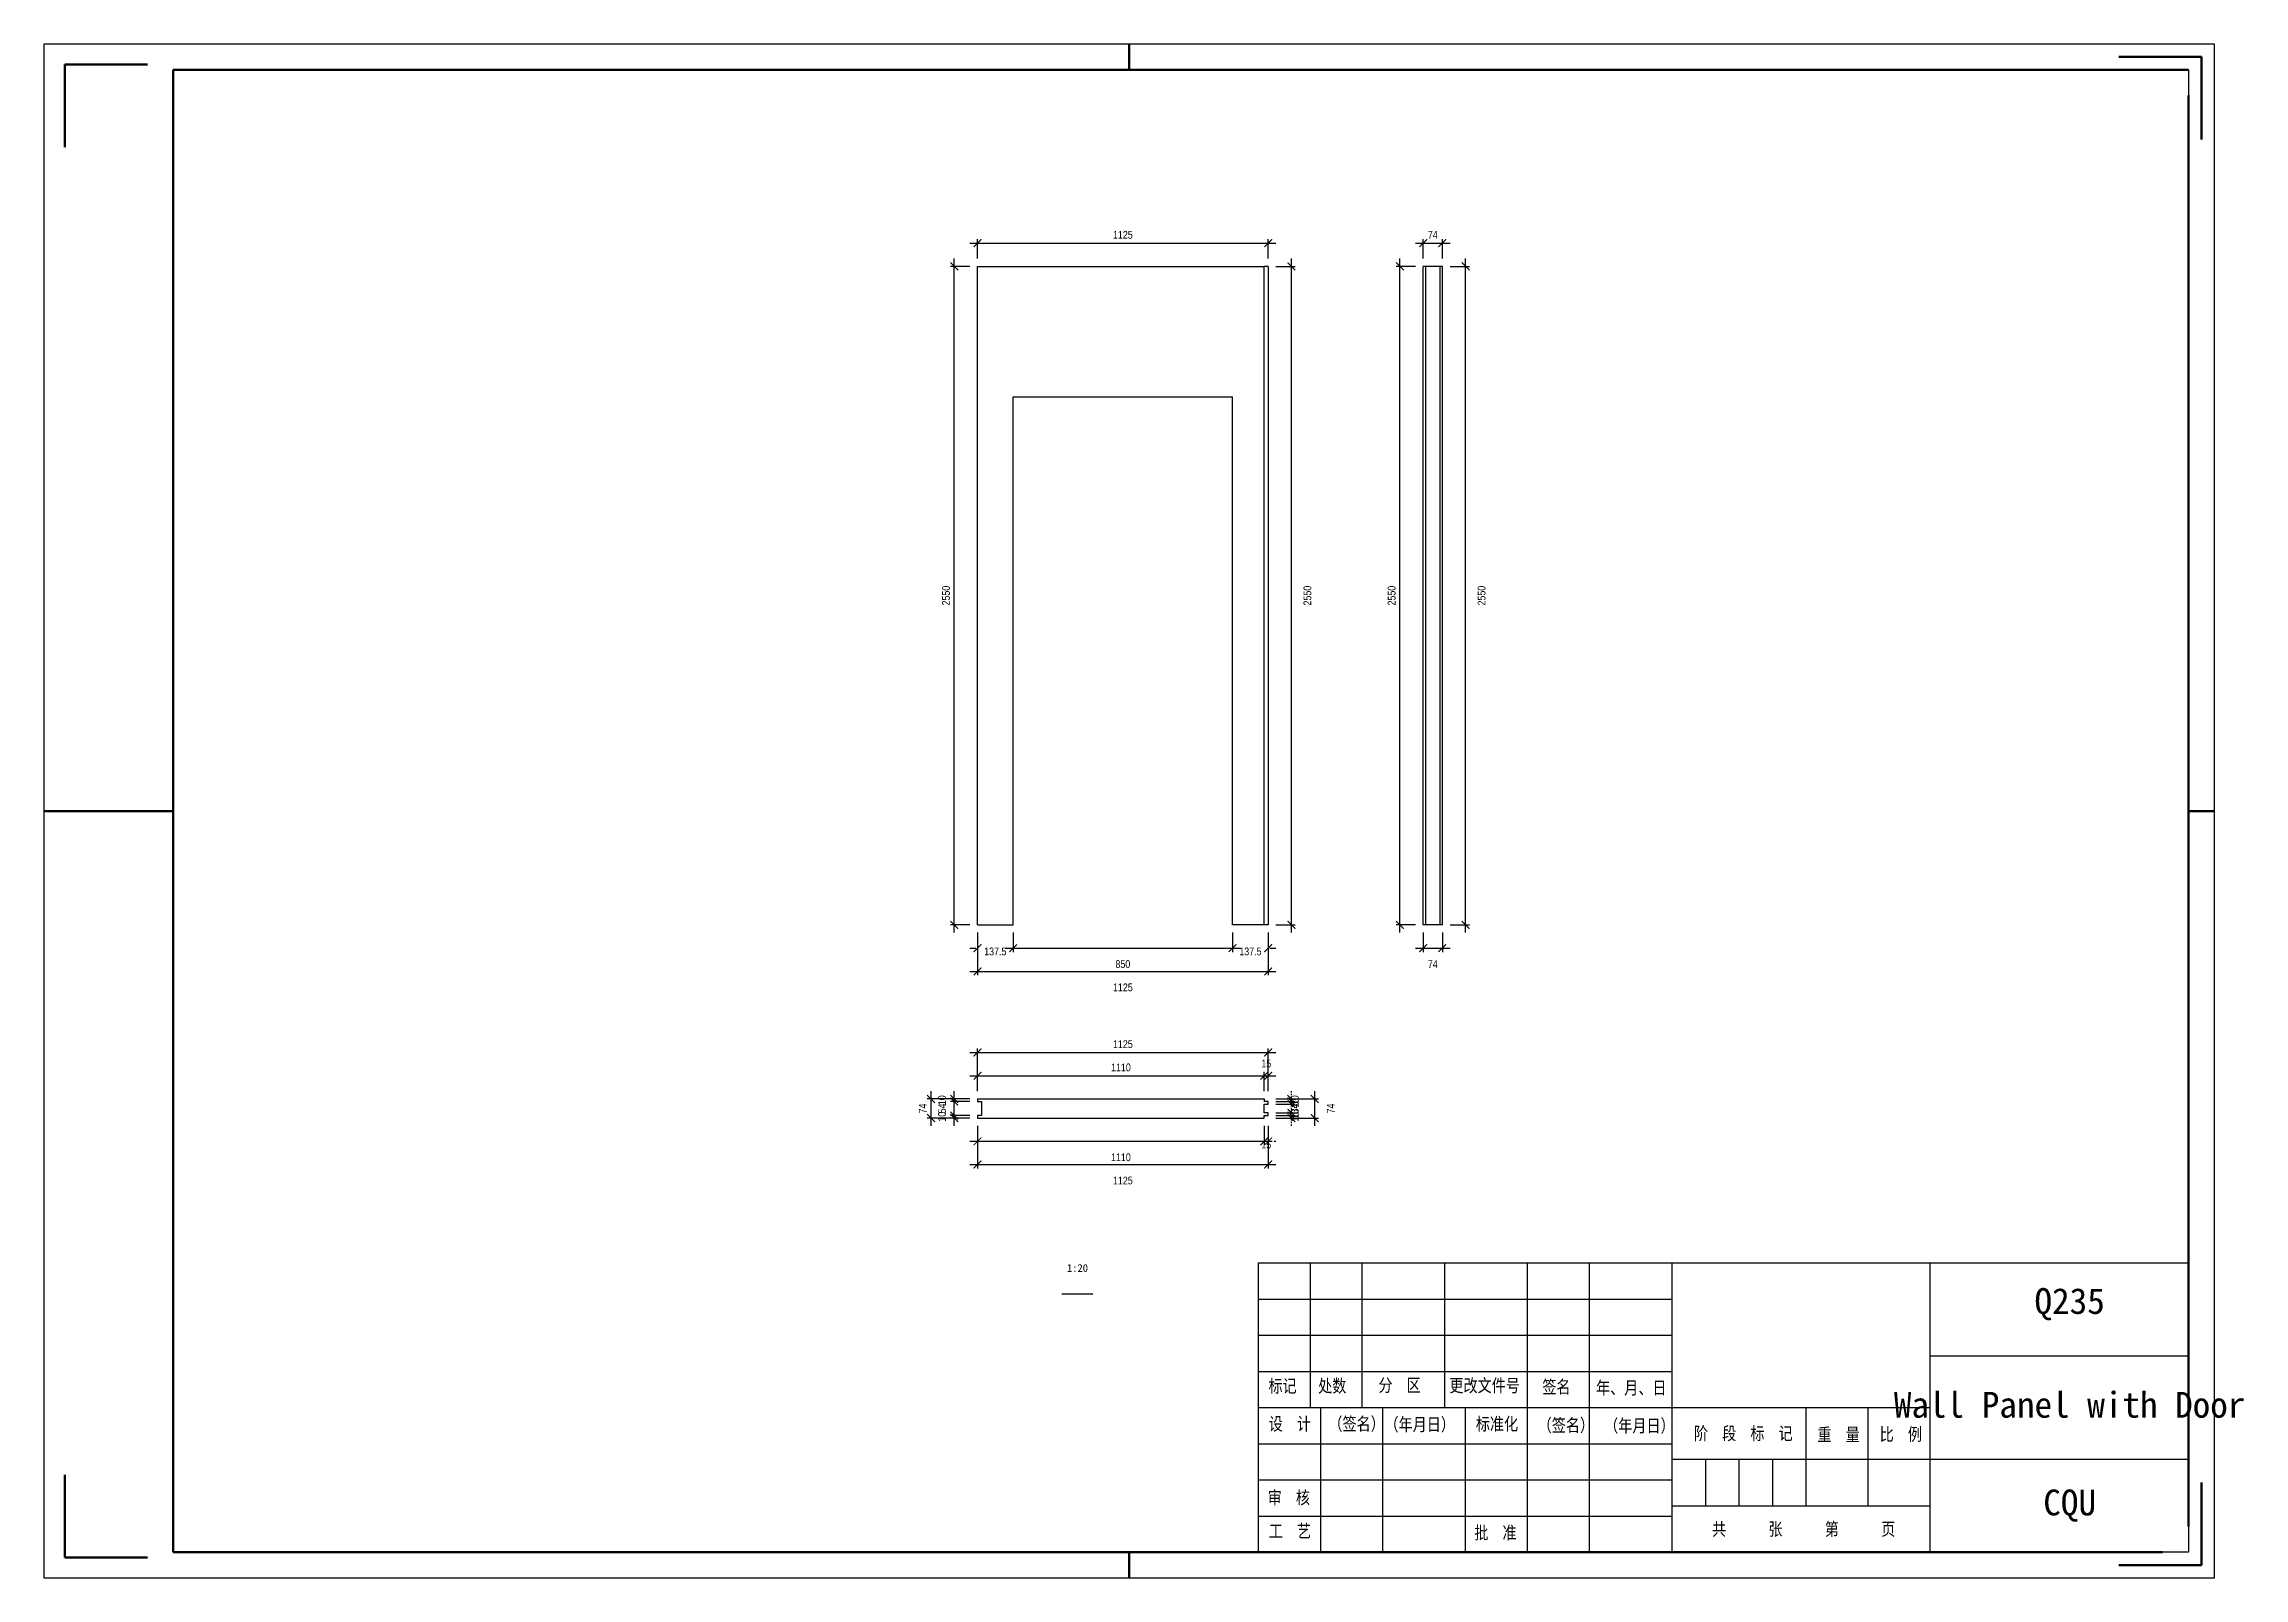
# Model space of a CAD drawing. Header units: millimetres. Extents: x 0 to 1925, y 0 to 4345.
# Drawn here: x 980 to 1405.7, y 3670 to 3967 of the extents above; entities that cross this region are included whole.
import ezdxf

# ---------------------------------------------------------------- set-up
doc = ezdxf.new("R2010")
doc.units = ezdxf.units.MM
doc.layers.add('总内框线', color=7, linetype='Continuous', lineweight=50)
doc.layers.add('总外框线', color=7, linetype='Continuous', lineweight=30)
doc.styles.add('OpenSansCondensed-Light', font='OpenSansCondensed-Light.ttf')
doc.styles.add('陈杰（2）', font='gbenor.shx', dxfattribs={"width": 0.8, "bigfont": 'gbcbig.shx'})
doc.dimstyles.new('EZDXF', dxfattribs={"dimtxt": 0.25, "dimasz": 0.175, "dimexe": 0.375, "dimexo": 0.125, "dimgap": 0.1, "dimtad": 1, "dimlfac": 100, "dimzin": 12, "dimdsep": 46, "dimtxsty": 'OpenSansCondensed-Light', "dimblk": 'ARCHTICK', "dimcen": 2.5, "dimazin": 3, "dimtfac": 0.5, "dimtmove": 2, "dimatfit": 3, "dimarcsym": 0})

# ---------------------------------------------------------------- blocks, each defined once
blk = doc.blocks.new('_ARCHTICK')
at = {"color": 0, "linetype": 'ByBlock', "const_width": 0.15}
blk.add_lwpolyline([(-0.5, -0.5), (0.5, 0.5)], dxfattribs=at)

msp = doc.modelspace()

# ---------------------------------------------------------------- linework, layer by layer
for p, q in [((1395, 3962), (1395, 3777)), ((1160.65401, 3923.95), (1216.15401, 3923.95)), ((1160.65401, 3796.45), (1160.65401, 3923.95)), ((1216.15401, 3796.45), (1216.15401, 3923.95)), ((1216.90401, 3923.95), (1216.15401, 3923.95)), ((1216.90401, 3923.95), (1216.90401, 3796.45)), ((1247.40401, 3923.95), (1246.90401, 3923.95)), ((1246.90401, 3796.45), (1246.90401, 3923.95)), ((1247.40401, 3796.45), (1247.40401, 3923.95)), ((1250.10401, 3923.95), (1247.40401, 3923.95)), ((1250.60401, 3923.95), (1250.10401, 3923.95)), ((1250.10401, 3923.95), (1250.10401, 3796.45)), ((1250.60401, 3796.45), (1250.60401, 3923.95)), ((1167.52901, 3898.7), (1210.02901, 3898.7)), ((1167.52901, 3796.45), (1167.52901, 3898.7)), ((1210.02901, 3796.45), (1210.02901, 3898.7)), ((1160.65401, 3796.45), (1167.52901, 3796.45)), ((1216.15401, 3796.45), (1210.02901, 3796.45)), ((1216.90401, 3796.45), (1216.15401, 3796.45)), ((1247.40401, 3796.45), (1246.90401, 3796.45)), ((1250.10401, 3796.45), (1247.40401, 3796.45)), ((1250.60401, 3796.45), (1250.10401, 3796.45)), ((1160.65401, 3762.75), (1216.15401, 3762.75)), ((1160.65401, 3762.75), (1160.65401, 3762.25)), ((1160.65401, 3762.25), (1161.40401, 3762.25)), ((1161.40401, 3759.55), (1160.65401, 3759.55)), ((1160.65401, 3759.55), (1160.65401, 3759.05)), ((1161.40401, 3762.25), (1161.40401, 3759.55)), ((1216.15401, 3762.75), (1216.15401, 3762.25)), ((1216.90401, 3762.25), (1216.15401, 3762.25)), ((1216.15401, 3761.75), (1216.90401, 3761.75)), ((1216.15401, 3760.05), (1216.15401, 3761.75)), ((1216.90401, 3760.05), (1216.15401, 3760.05)), ((1216.15401, 3759.55), (1216.90401, 3759.55)), ((1216.15401, 3759.05), (1216.15401, 3759.55)), ((1216.90401, 3761.75), (1216.90401, 3762.25)), ((1216.90401, 3759.55), (1216.90401, 3760.05)), ((1160.65401, 3759.05), (1216.15401, 3759.05)), ((1215, 3731), (1395, 3731)), ((1215, 3675), (1215, 3731)), ((1225, 3731), (1225, 3703)), ((1235, 3731), (1235, 3703)), ((1251, 3731), (1251, 3703)), ((1267, 3731), (1267, 3703)), ((1279, 3731), (1279, 3675)), ((1295, 3731), (1295, 3675)), ((1345, 3675), (1345, 3731)), ((1395, 3731), (1395, 3675)), ((1177, 3725), (1183, 3725)), ((1215, 3724), (1295, 3724)), ((1215, 3717), (1295, 3717)), ((1345, 3713), (1395, 3713)), ((1215, 3710), (1295, 3710)), ((1215, 3703), (1345, 3703)), ((1227, 3703), (1227, 3675)), ((1239, 3703), (1239, 3675)), ((1255, 3703), (1255, 3675)), ((1267, 3703), (1267, 3675)), ((1321, 3684), (1321, 3703)), ((1333, 3684), (1333, 3703)), ((1215, 3696), (1295, 3696)), ((1295, 3693), (1345, 3693)), ((1301.5, 3693), (1301.5, 3684)), ((1308, 3693), (1308, 3684)), ((1314.5, 3693), (1314.5, 3684)), ((1345, 3693), (1395, 3693)), ((1215, 3689), (1295, 3689)), ((1295, 3684), (1345, 3684)), ((1215, 3682), (1295, 3682)), ((1395, 3675), (1215, 3675))]:
    msp.add_line(p, q)
at = {"layer": '总内框线'}
for p, q in [((1190, 3962), (1190, 3967)), ((1397.5, 3964.5), (1381.5, 3964.5)), ((1397.5, 3964.5), (1397.5, 3948.5)), ((984, 3963), (984, 3947)), ((984, 3963), (1000, 3963)), ((1005, 3675), (1005, 3962)), ((1005, 3962), (1395, 3962)), ((1395, 3957), (1395, 3680)), ((980, 3818.5), (1005, 3818.5)), ((1395, 3818.5), (1400, 3818.5)), ((984, 3674), (984, 3690)), ((1397.5, 3672.5), (1397.5, 3688.5)), ((1390, 3675), (1005, 3675)), ((1190, 3670), (1190, 3675)), ((984, 3674), (1000, 3674)), ((1397.5, 3672.5), (1381.5, 3672.5))]:
    msp.add_line(p, q, dxfattribs=at)
at = {"layer": '总外框线'}
for p, q in [((980, 3670), (980, 3967)), ((980, 3967), (1400, 3967)), ((1400, 3967), (1400, 3670)), ((1400, 3670), (980, 3670))]:
    msp.add_line(p, q, dxfattribs=at)

# ---------------------------------------------------------------- texts
at = {"attachment_point": 5}
for s, insert, char_height in [('1:20', (1180, 3730), 1.5), ('Q235', (1372, 3723), 5), ('Wall Panel with Door', (1372, 3703.5), 5), ('CQU', (1372, 3684), 5)]:
    msp.add_mtext(s, dxfattribs=dict(at, insert=insert, char_height=char_height))
at = {"char_height": 2.5, "width": 93.0192856, "attachment_point": 1, "style": '陈杰（2）'}
for s, insert in [('{\\fSimSun|b0|i0|c134|p2;标记}', (1216.95482, 3708.44053)), ('{\\fSimSun|b0|i0|c134|p2;处数}', (1226.57596, 3708.45543)), ('{\\fSimSun|b0|i0|c134|p2;分\u3000区}', (1238.23692, 3708.57959)), ('{\\fSimSun|b0|i0|c134|p2;更改文件号}', (1251.97169, 3708.52496)), ('{\\fSimSun|b0|i0|c134|p2;签名}', (1269.95608, 3708.2667)), ('{\\fSimSun|b0|i0|c134|p2;年、月、日}', (1280.35064, 3708.07301)), ('{\\fSimSun|b0|i0|c134|p2;设\u3000计}', (1217.01432, 3701.10007)), ('{\\fSimSun|b0|i0|c134|p2;（签名）}', (1228.55629, 3701.10007)), ('{\\fSimSun|b0|i0|c134|p2;\u3000（年月日）}', (1236.68156, 3700.98584)), ('{\\fSimSun|b0|i0|c134|p2;标准化}', (1257.08823, 3701.08517)), ('{\\fSimSun|b0|i0|c134|p2;（签名）}', (1269.05516, 3700.83685)), ('{\\fSimSun|b0|i0|c134|p2;（年月日）}', (1281.923, 3700.73752)), ('{\\fSimSun|b0|i0|c134|p2;阶\u3000段\u3000标\u3000记}', (1299.30395, 3699.25254)), ('{\\fSimSun|b0|i0|c134|p2;重\u3000量}', (1323.18681, 3699.02408)), ('{\\fSimSun|b0|i0|c134|p2;比\u3000例}', (1335.23873, 3699.09361)), ('{\\fSimSun|b0|i0|c134|p2;审\u3000核}', (1216.81034, 3686.83138)), ('{\\fSimSun|b0|i0|c134|p2;工\u3000艺}', (1217.01432, 3680.34515)), ('{\\fSimSun|b0|i0|c134|p2;批\u3000准}', (1256.78226, 3680.0273)), ('{\\fSimSun|b0|i0|c134|p2;共\u3000\u3000\u3000张\u3000\u3000\u3000第\u3000\u3000\u3000页}', (1302.79713, 3680.72757))]:
    msp.add_mtext(s, dxfattribs=dict(at, insert=insert))

# ---------------------------------------------------------------- dimensions: what is measured, and where the dimension line sits
for base, p1, p2, location, override in [((1160.65401, 3928.45), (1160.65401, 3923.95), (1216.90401, 3923.95), (1188.77901, 3930.05), {"dimtxt": 1.5, "dimasz": 1.5, "dimexe": 0.75, "dimexo": 1.5, "dimtad": 1, "dimlfac": 20, "dimblk": 'ARCHTICK', "dimsah": 0, "dimtsz": 0, "dimdle": 1.5, "dimtmove": 2}), ((1246.90401, 3928.45), (1246.90401, 3923.95), (1250.60401, 3923.95), (1248.75401, 3930.05), {"dimtxt": 1.5, "dimasz": 1.5, "dimexe": 0.75, "dimexo": 1.5, "dimtad": 1, "dimlfac": 20, "dimblk": 'ARCHTICK', "dimsah": 0, "dimtsz": 0, "dimdle": 1.5, "dimtmove": 2}), ((1160.65401, 3791.95), (1160.65401, 3796.45), (1167.52901, 3796.45), (1164.09151, 3791.3), {"dimtxt": 1.5, "dimasz": 1.5, "dimexe": 0.75, "dimexo": 1.5, "dimtad": 4, "dimlfac": 20, "dimblk": 'ARCHTICK', "dimsah": 0, "dimtsz": 0, "dimdle": 1.5, "dimtmove": 2}), ((1160.65401, 3787.45), (1160.65401, 3796.45), (1216.90401, 3796.45), (1188.77901, 3784.35), {"dimtxt": 1.5, "dimasz": 1.5, "dimexe": 0.75, "dimexo": 1.5, "dimtad": 4, "dimlfac": 20, "dimblk": 'ARCHTICK', "dimsah": 0, "dimtsz": 0, "dimdle": 1.5, "dimtmove": 2}), ((1167.52901, 3791.95), (1167.52901, 3796.45), (1210.02901, 3796.45), (1188.77901, 3788.85), {"dimtxt": 1.5, "dimasz": 1.5, "dimexe": 0.75, "dimexo": 1.5, "dimtad": 4, "dimlfac": 20, "dimblk": 'ARCHTICK', "dimsah": 0, "dimtsz": 0, "dimdle": 1.5, "dimtmove": 2}), ((1210.02901, 3791.95), (1210.02901, 3796.45), (1216.90401, 3796.45), (1213.46651, 3791.3), {"dimtxt": 1.5, "dimasz": 1.5, "dimexe": 0.75, "dimexo": 1.5, "dimtad": 4, "dimlfac": 20, "dimblk": 'ARCHTICK', "dimsah": 0, "dimtsz": 0, "dimdle": 1.5, "dimtmove": 2}), ((1246.90401, 3791.95), (1246.90401, 3796.45), (1250.60401, 3796.45), (1248.75401, 3788.85), {"dimtxt": 1.5, "dimasz": 1.5, "dimexe": 0.75, "dimexo": 1.5, "dimtad": 4, "dimlfac": 20, "dimblk": 'ARCHTICK', "dimsah": 0, "dimtsz": 0, "dimdle": 1.5, "dimtmove": 2}), ((1160.65401, 3771.75), (1160.65401, 3762.75), (1216.90401, 3762.75), (1188.77901, 3773.35), {"dimtxt": 1.5, "dimasz": 1.5, "dimexe": 0.75, "dimexo": 1.5, "dimtad": 1, "dimlfac": 20, "dimblk": 'ARCHTICK', "dimsah": 0, "dimtsz": 0, "dimdle": 1.5, "dimtmove": 2}), ((1160.65401, 3767.25), (1160.65401, 3762.75), (1216.15401, 3762.75), (1188.40401, 3768.85), {"dimtxt": 1.5, "dimasz": 1.5, "dimexe": 0.75, "dimexo": 1.5, "dimtad": 1, "dimlfac": 20, "dimblk": 'ARCHTICK', "dimsah": 0, "dimtsz": 0, "dimdle": 1.5, "dimtmove": 2}), ((1216.15401, 3767.25), (1216.15401, 3762.75), (1216.90401, 3762.75), (1216.52901, 3769.6), {"dimtxt": 1.5, "dimasz": 1.5, "dimexe": 0.75, "dimexo": 1.5, "dimtad": 1, "dimlfac": 20, "dimblk": 'ARCHTICK', "dimsah": 0, "dimtsz": 0, "dimdle": 1.5, "dimtmove": 2}), ((1160.65401, 3754.55), (1160.65401, 3759.05), (1216.15401, 3759.05), (1188.40401, 3751.45), {"dimtxt": 1.5, "dimasz": 1.5, "dimexe": 0.75, "dimexo": 1.5, "dimtad": 4, "dimlfac": 20, "dimblk": 'ARCHTICK', "dimsah": 0, "dimtsz": 0, "dimdle": 1.5, "dimtmove": 2}), ((1160.65401, 3750.05), (1160.65401, 3759.05), (1216.90401, 3759.05), (1188.77901, 3746.95), {"dimtxt": 1.5, "dimasz": 1.5, "dimexe": 0.75, "dimexo": 1.5, "dimtad": 4, "dimlfac": 20, "dimblk": 'ARCHTICK', "dimsah": 0, "dimtsz": 0, "dimdle": 1.5, "dimtmove": 2}), ((1216.15401, 3754.55), (1216.15401, 3759.05), (1216.90401, 3759.05), (1216.52901, 3753.9), {"dimtxt": 1.5, "dimasz": 1.5, "dimexe": 0.75, "dimexo": 1.5, "dimtad": 4, "dimlfac": 20, "dimblk": 'ARCHTICK', "dimsah": 0, "dimtsz": 0, "dimdle": 1.5, "dimtmove": 2})]:
    msp.add_linear_dim(base=base, p1=p1, p2=p2, location=location, dimstyle='EZDXF', override=override).render()
for base, p1, p2, location, override in [((1156.15401, 3796.45), (1160.65401, 3796.45), (1160.65401, 3923.95), (1154.55401, 3860.2), {"dimtxt": 1.5, "dimasz": 1.5, "dimexe": 0.75, "dimexo": 1.5, "dimtad": 1, "dimlfac": 20, "dimblk": 'ARCHTICK', "dimsah": 0, "dimtsz": 0, "dimdle": 1.5, "dimtmove": 2}), ((1221.40401, 3796.45), (1216.90401, 3796.45), (1216.90401, 3923.95), (1224.50401, 3860.2), {"dimtxt": 1.5, "dimasz": 1.5, "dimexe": 0.75, "dimexo": 1.5, "dimtad": 4, "dimlfac": 20, "dimblk": 'ARCHTICK', "dimsah": 0, "dimtsz": 0, "dimdle": 1.5, "dimtmove": 2}), ((1242.40401, 3796.45), (1246.90401, 3796.45), (1246.90401, 3923.95), (1240.80401, 3860.2), {"dimtxt": 1.5, "dimasz": 1.5, "dimexe": 0.75, "dimexo": 1.5, "dimtad": 1, "dimlfac": 20, "dimblk": 'ARCHTICK', "dimsah": 0, "dimtsz": 0, "dimdle": 1.5, "dimtmove": 2}), ((1255.10401, 3796.45), (1250.60401, 3796.45), (1250.60401, 3923.95), (1258.20401, 3860.2), {"dimtxt": 1.5, "dimasz": 1.5, "dimexe": 0.75, "dimexo": 1.5, "dimtad": 4, "dimlfac": 20, "dimblk": 'ARCHTICK', "dimsah": 0, "dimtsz": 0, "dimdle": 1.5, "dimtmove": 2}), ((1151.65401, 3759.05), (1160.65401, 3759.05), (1160.65401, 3762.75), (1150.05401, 3760.9), {"dimtxt": 1.5, "dimasz": 1.5, "dimexe": 0.75, "dimexo": 1.5, "dimtad": 1, "dimlfac": 20, "dimblk": 'ARCHTICK', "dimsah": 0, "dimtsz": 0, "dimdle": 1.5, "dimtmove": 2}), ((1156.15401, 3762.25), (1160.65401, 3762.25), (1160.65401, 3762.75), (1153.80401, 3762.5), {"dimtxt": 1.5, "dimasz": 1.5, "dimexe": 0.75, "dimexo": 1.5, "dimtad": 1, "dimlfac": 20, "dimblk": 'ARCHTICK', "dimsah": 0, "dimtsz": 0, "dimdle": 1.5, "dimtmove": 2}), ((1156.15401, 3759.55), (1160.65401, 3759.55), (1160.65401, 3762.25), (1153.80401, 3760.9), {"dimtxt": 1.5, "dimasz": 1.5, "dimexe": 0.75, "dimexo": 1.5, "dimtad": 1, "dimlfac": 20, "dimblk": 'ARCHTICK', "dimsah": 0, "dimtsz": 0, "dimdle": 1.5, "dimtmove": 2}), ((1221.40401, 3762.25), (1216.90401, 3762.25), (1216.90401, 3762.75), (1222.05401, 3762.5), {"dimtxt": 1.5, "dimasz": 1.5, "dimexe": 0.75, "dimexo": 1.5, "dimtad": 4, "dimlfac": 20, "dimblk": 'ARCHTICK', "dimsah": 0, "dimtsz": 0, "dimdle": 1.5, "dimtmove": 2}), ((1225.90401, 3759.05), (1216.90401, 3759.05), (1216.90401, 3762.75), (1229.00401, 3760.9), {"dimtxt": 1.5, "dimasz": 1.5, "dimexe": 0.75, "dimexo": 1.5, "dimtad": 4, "dimlfac": 20, "dimblk": 'ARCHTICK', "dimsah": 0, "dimtsz": 0, "dimdle": 1.5, "dimtmove": 2}), ((1221.40401, 3761.75), (1216.90401, 3761.75), (1216.90401, 3762.25), (1222.05401, 3762), {"dimtxt": 1.5, "dimasz": 1.5, "dimexe": 0.75, "dimexo": 1.5, "dimtad": 4, "dimlfac": 20, "dimblk": 'ARCHTICK', "dimsah": 0, "dimtsz": 0, "dimdle": 1.5, "dimtmove": 2}), ((1156.15401, 3759.05), (1160.65401, 3759.05), (1160.65401, 3759.55), (1153.80401, 3759.3), {"dimtxt": 1.5, "dimasz": 1.5, "dimexe": 0.75, "dimexo": 1.5, "dimtad": 1, "dimlfac": 20, "dimblk": 'ARCHTICK', "dimsah": 0, "dimtsz": 0, "dimdle": 1.5, "dimtmove": 2}), ((1221.40401, 3760.05), (1216.90401, 3760.05), (1216.90401, 3761.75), (1222.05401, 3760.9), {"dimtxt": 1.5, "dimasz": 1.5, "dimexe": 0.75, "dimexo": 1.5, "dimtad": 4, "dimlfac": 20, "dimblk": 'ARCHTICK', "dimsah": 0, "dimtsz": 0, "dimdle": 1.5, "dimtmove": 2}), ((1221.40401, 3759.55), (1216.90401, 3759.55), (1216.90401, 3760.05), (1222.05401, 3759.8), {"dimtxt": 1.5, "dimasz": 1.5, "dimexe": 0.75, "dimexo": 1.5, "dimtad": 4, "dimlfac": 20, "dimblk": 'ARCHTICK', "dimsah": 0, "dimtsz": 0, "dimdle": 1.5, "dimtmove": 2}), ((1221.40401, 3759.05), (1216.90401, 3759.05), (1216.90401, 3759.55), (1222.05401, 3759.3), {"dimtxt": 1.5, "dimasz": 1.5, "dimexe": 0.75, "dimexo": 1.5, "dimtad": 4, "dimlfac": 20, "dimblk": 'ARCHTICK', "dimsah": 0, "dimtsz": 0, "dimdle": 1.5, "dimtmove": 2})]:
    msp.add_linear_dim(base=base, p1=p1, p2=p2, angle=90, location=location, dimstyle='EZDXF', override=override).render()

doc.saveas('drawing.dxf')
